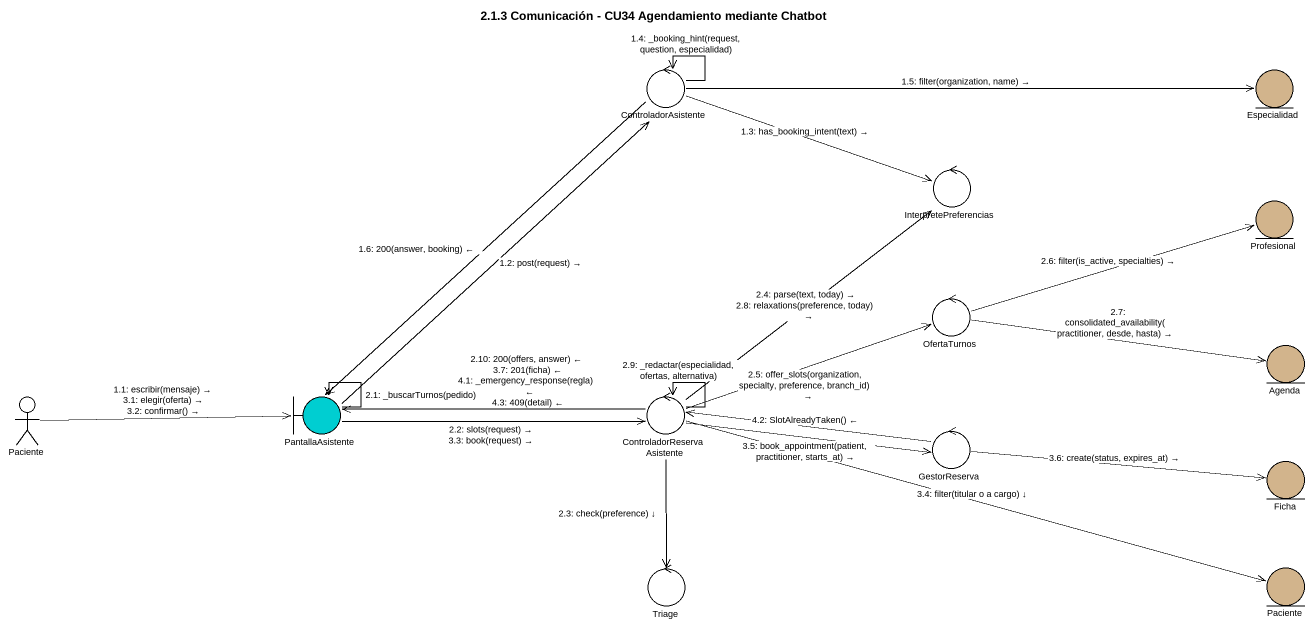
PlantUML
@startuml
title 2.1.3 Comunicación - CU34 Agendamiento mediante Chatbot
control ControladorAsistente
entity Especialidad #D2B48C
control InterpretePreferencias
entity Profesional #D2B48C
control OfertaTurnos
entity Agenda #D2B48C
actor Paciente
boundary PantallaAsistente #00CED1
control ControladorReservaAsistente
control GestorReserva
entity Ficha #D2B48C
control Triage
entity "Paciente" as Paciente_2 #D2B48C
Paciente -right-> PantallaAsistente : 1.1: escribir(mensaje) →\n3.1: elegir(oferta) →\n3.2: confirmar() →
PantallaAsistente -up-> ControladorAsistente : 1.2: post(request) →
ControladorAsistente -right-> InterpretePreferencias : 1.3: has_booking_intent(text) →
ControladorAsistente --> ControladorAsistente : 1.4: _booking_hint(request, question, especialidad)
ControladorAsistente -right-> Especialidad : 1.5: filter(organization, name) →
ControladorAsistente --> PantallaAsistente : 1.6: 200(answer, booking) ←
PantallaAsistente --> PantallaAsistente : 2.1: _buscarTurnos(pedido)
PantallaAsistente -right-> ControladorReservaAsistente : 2.2: slots(request) →\n3.3: book(request) →
ControladorReservaAsistente --> Triage : 2.3: check(preference) ↓
ControladorReservaAsistente -up-> InterpretePreferencias : 2.4: parse(text, today) →\n2.8: relaxations(preference, today) →
ControladorReservaAsistente -right-> OfertaTurnos : 2.5: offer_slots(organization, specialty, preference, branch_id) →
OfertaTurnos -right-> Profesional : 2.6: filter(is_active, specialties) →
OfertaTurnos -right-> Agenda : 2.7: consolidated_availability(practitioner, desde, hasta) →
ControladorReservaAsistente --> ControladorReservaAsistente : 2.9: _redactar(especialidad, ofertas, alternativa)
ControladorReservaAsistente -left-> PantallaAsistente : 2.10: 200(offers, answer) ←\n3.7: 201(ficha) ←\n4.1: _emergency_response(regla) ←\n4.3: 409(detail) ←
ControladorReservaAsistente -right-> Paciente_2 : 3.4: filter(titular o a cargo) ↓
ControladorReservaAsistente -right-> GestorReserva : 3.5: book_appointment(patient, practitioner, starts_at) →
GestorReserva -right-> Ficha : 3.6: create(status, expires_at) →
GestorReserva -left-> ControladorReservaAsistente : 4.2: SlotAlreadyTaken() ←
@enduml
